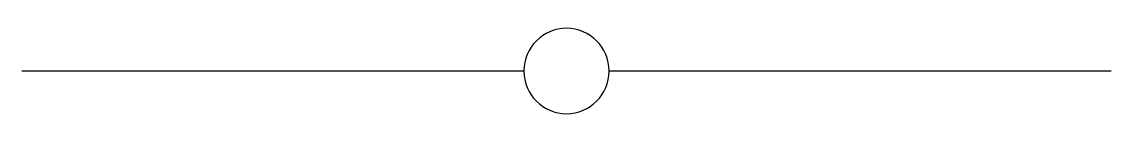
# Model space of a CAD drawing. Header units: metres. Extents: x 0 to 39.4, y -1.5 to 1.5.
import ezdxf

# ---------------------------------------------------------------- set-up
doc = ezdxf.new("R2010")
doc.units = ezdxf.units.M
doc.layers.add('003_THICK', color=7, linetype='Continuous')

msp = doc.modelspace()

# ---------------------------------------------------------------- linework, layer by layer
at = {"layer": '003_THICK'}
msp.add_lwpolyline([(18.17, 0, 1), (21.25, 0, 1), (18.17, 0, 1)], format="xyb", dxfattribs=at)
for points in [[(0, 0), (18.17, 0)], [(21.25, 0), (39.42, 0)]]:
    msp.add_lwpolyline(points, dxfattribs=at)

doc.saveas('drawing.dxf')
